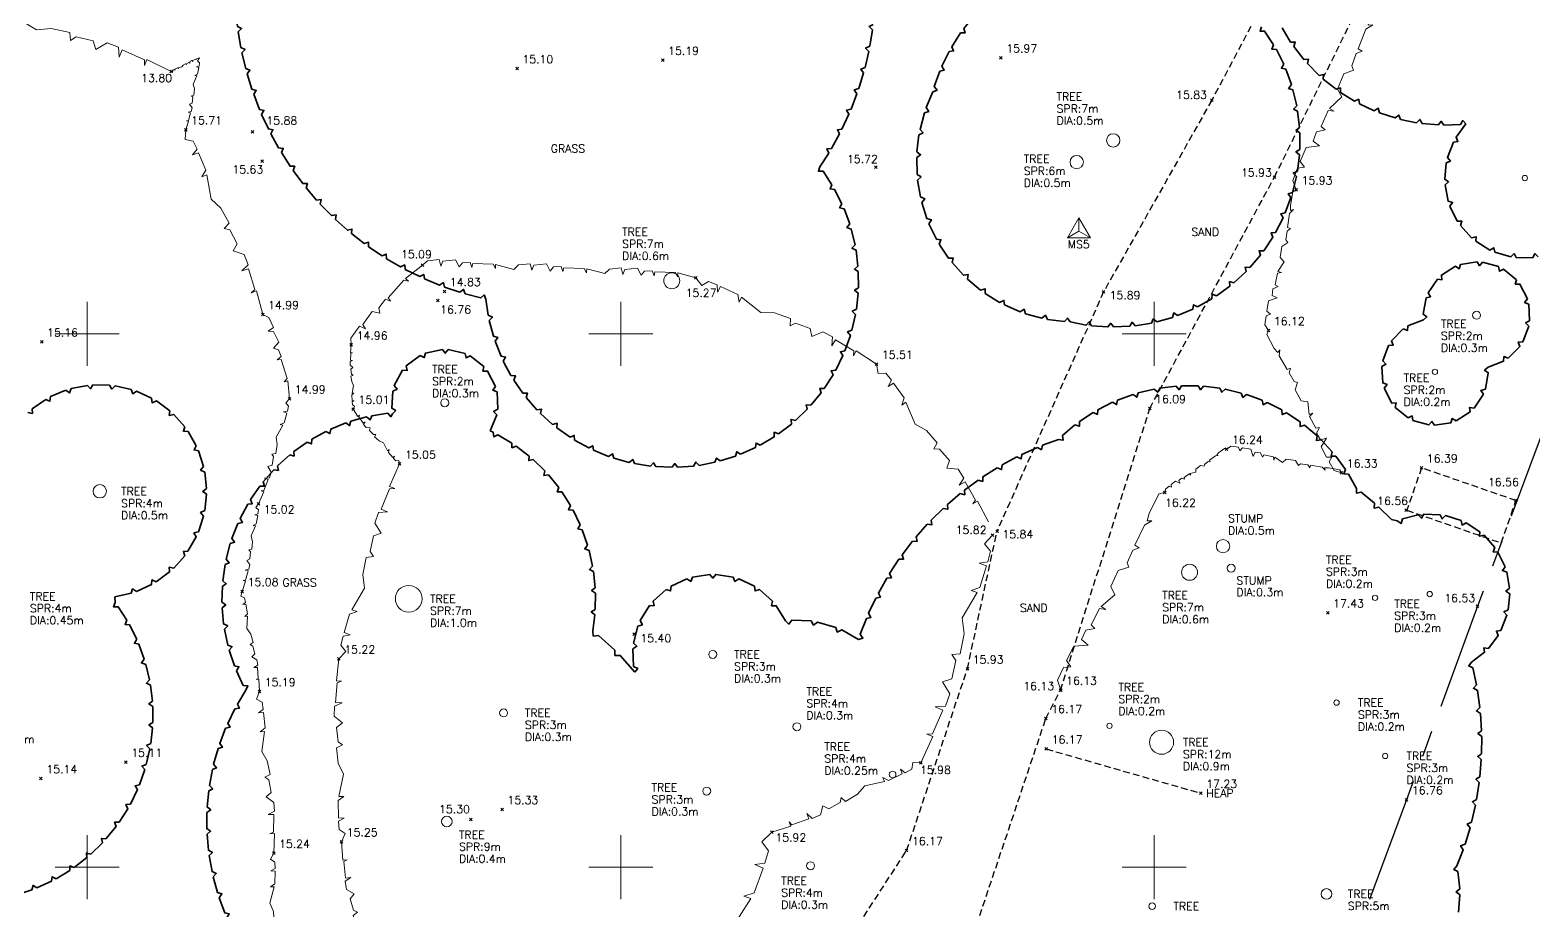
# Model space of a CAD drawing. Extents: x 521064 to 521635, y 174590 to 175241.
# Drawn here: x 521457.9 to 521514.2, y 174778.4 to 174811.4 of the extents above; entities that cross this region are included whole.
import ezdxf

# ---------------------------------------------------------------- set-up
doc = ezdxf.new("R2010")
doc.units = 0
doc.header["$PDMODE"] = 3
doc.header["$PDSIZE"] = 0.05
doc.linetypes.add('Centre', pattern=[7, 4, -1, 1, -1])
doc.linetypes.add('HIDDEN', pattern=[0.375, 0.25, -0.125])
doc.layers.get('0').update_dxf_attribs({"linetype": 'CONTINUOUS', "lineweight": 18})
for name, color, linetype, lineweight in [('I031G_SURVEY-GRID', 7, 'CONTINUOUS', 18), ('I042T_SURVEY-STA', 1, 'CONTINUOUS', 13), ('I910T_TXT-GEN-S', 7, 'CONTINUOUS', 13), ('I923G_SURVEY-POINT', 7, 'CONTINUOUS', 18), ('I923T_SURVEY-LEVEL', 7, 'CONTINUOUS', 13), ('I941G_TREE', 72, 'CONTINUOUS', 18), ('I941G_TREE-VEG', 6, 'CONTINUOUS', 35), ('I941T_TREE-TXT', 82, 'CONTINUOUS', 13), ('I995G_VEGETATION', 102, 'CONTINUOUS', 18)]:
    doc.layers.add(name, color=color, linetype=linetype, lineweight=lineweight)
for name, color, linetype in [('I280G_BLDG-FRAME', 7, 'HIDDEN'), ('I940G_SURFACE', 200, 'HIDDEN'), ('I971G_FENCE', 5, 'Centre')]:
    doc.layers.add(name, color=color, linetype=linetype)
doc.styles.add('MONOTXT', font='simplex.shx')

# ---------------------------------------------------------------- blocks, each defined once
blk = doc.blocks.new('PT_STATION')
at = {"color": 0, "linetype": 'Continuous', "flags": 128}
for points in [[(0, 0.5), (-0.433, -0.25)], [(-0.433, -0.25), (0, 0), (0, 0.5)], [(0.433, -0.25), (0, 0.5)], [(0, 0), (0.433, -0.25)], [(-0.433, -0.25), (0.433, -0.25)]]:
    blk.add_lwpolyline(points, dxfattribs=at)
blk = doc.blocks.new('HER Vegitation')
at = {"color": 0, "linetype": 'ByBlock'}
blk.add_polyline3d([(0, 0, 0), (0.005, 0.0072, 0), (0.0165, 0.0097, 0), (0.0206, 0.0053, 0), (0.0225, 0.0112, 0), (0.0359, 0.0137, 0), (0.0437, 0.0047, 0), (0.044, 0.0119, 0), (0.0525, 0.014, 0), (0.0581, 0.0087, 0), (0.0587, 0.0131, 0), (0.0737, 0.0159, 0), (0.0762, 0.0112, 0), (0.0759, 0.0159, 0), (0.0906, 0.0128, 0), (0.094, 0.0197, 0), (0.1084, 0.0228, 0), (0.1159, 0.0175, 0), (0.1181, 0.0209, 0), (0.1293, 0.0237, 0), (0.134, 0.0206, 0), (0.1337, 0.0247, 0), (0.1518, 0.0287, 0), (0.1584, 0.0259, 0), (0.1559, 0.029, 0), (0.1618, 0.0315, 0), (0.1797, 0.035, 0), (0.1837, 0.0319, 0)], dxfattribs=at)
blk = doc.blocks.new('HEL Vegitation')
at = {"color": 0, "linetype": 'ByBlock'}
blk.add_polyline3d([(0, 0, 0), (0.0922, -0.0113, 0), (0.0935, 0.0101, 0), (0.0995, -0.0077, 0), (0.1821, -0.0154, 0), (0.1845, 0.0113, 0), (0.197, -0.0202, 0), (0.2387, -0.0214, 0), (0.2678, 0.0125, 0), (0.2868, -0.0125, 0), (0.3463, -0.0065, 0), (0.3601, 0.0113, 0), (0.3714, -0.0138, 0), (0.4361, -0.0065, 0), (0.4826, 0.015, 0), (0.5749, -0.0053, 0), (0.5749, 0.015, 0), (0.5927, -0.0089, 0), (0.6647, -0.0077, 0), (0.6659, 0.0166, 0), (0.6788, -0.0077, 0), (0.714, -0.0053, 0), (0.7306, 0.0202, 0), (0.7646, 0.0036, 0)], dxfattribs=at)

msp = doc.modelspace()

# ---------------------------------------------------------------- linework, layer by layer
at = {"layer": 'I031G_SURVEY-GRID'}
for p, q in [((521460, 174801.2), (521460, 174798.8)), ((521480, 174801.2), (521480, 174798.8)), ((521500, 174801.2), (521500, 174798.8)), ((521458.8, 174800), (521461.2, 174800)), ((521478.8, 174800), (521481.2, 174800)), ((521498.8, 174800), (521501.2, 174800)), ((521460, 174781.2), (521460, 174778.8)), ((521480, 174781.2), (521480, 174778.8)), ((521500, 174781.2), (521500, 174778.8)), ((521458.8, 174780), (521461.2, 174780)), ((521478.8, 174780), (521481.2, 174780)), ((521498.8, 174780), (521501.2, 174780))]:
    msp.add_line(p, q, dxfattribs=at)
at = {"layer": 'I280G_BLDG-FRAME'}
msp.add_polyline3d([(521513.557, 174793.745, 16.556), (521510.017, 174794.973, 16.388), (521509.466, 174793.384, 16.561), (521513.006, 174792.156, 16.729)], close=True, dxfattribs=at)
at = {"layer": 'I923G_SURVEY-POINT'}
for p in [(521494.254, 174810.355, 15.974), (521463.152, 174809.841, 13.797), (521476.115, 174809.95, 15.095), (521481.579, 174810.265, 15.194), (521502.158, 174808.768, 15.83), (521463.7, 174807.657, 15.711), (521466.195, 174807.574, 15.879), (521466.562, 174806.476, 15.635), (521489.568, 174806.245, 15.724), (521504.5, 174805.871, 15.934), (521505.321, 174805.402, 15.933), (521472.577, 174802.573, 15.093), (521482.812, 174802.104, 15.273), (521473.397, 174801.593, 14.832), (521498.101, 174801.574, 15.891), (521473.152, 174801.244, 16.762), (521466.585, 174800.728, 14.989), (521458.302, 174799.699, 15.163), (521504.284, 174800.125, 16.115), (521469.904, 174799.584, 14.958), (521489.591, 174798.863, 15.515), (521467.583, 174797.562, 14.994), (521469.975, 174797.175, 15.008), (521499.831, 174797.201, 16.092), (521502.711, 174795.677, 16.243), (521471.715, 174795.117, 15.049), (521507.016, 174794.79, 16.33), (521510.017, 174794.973, 16.388), (521500.394, 174794.045, 16.217), (521466.427, 174793.619, 15.018), (521513.557, 174793.745, 16.556), (521509.447, 174793.391, 16.561), (521493.939, 174792.448, 15.816), (521494.106, 174792.599, 15.843), (521465.817, 174790.338, 15.079), (521506.504, 174789.536, 17.431), (521512.114, 174789.781, 16.531), (521480.502, 174788.733, 15.403), (521469.441, 174787.807, 15.225), (521492.994, 174787.431, 15.932), (521466.457, 174786.581, 15.186), (521496.481, 174786.631, 16.131), (521496.495, 174786.636, 16.13), (521495.939, 174785.576, 16.166), (521495.954, 174784.427, 16.174), (521461.457, 174783.935, 15.108), (521491.25, 174783.91, 15.983), (521458.272, 174783.316, 15.136), (521501.748, 174782.768, 17.229), (521475.557, 174782.159, 15.333), (521509.457, 174782.526, 16.763), (521474.379, 174781.785, 15.299), (521485.664, 174781.306, 15.916), (521466.994, 174780.515, 15.241), (521469.532, 174780.949, 15.253), (521490.719, 174780.621, 16.17)]:
    msp.add_point(p, dxfattribs=at)
at = {"layer": 'I940G_SURFACE'}
for points in [[(521496.481, 174786.631, 16.131), (521499.831, 174797.201, 16.092), (521504.5, 174805.871, 15.934), (521508.099, 174813.181, 15.853), (521511.794, 174821.963, 15.834), (521514.015, 174824.703, 15.897)], [(521509.884, 174824.328, 15.783), (521506.249, 174816.505, 15.79), (521502.158, 174808.768, 15.83), (521498.101, 174801.574, 15.891), (521494.106, 174792.599, 15.843)], [(521482.047, 174742.09, 16.992), (521486.438, 174747.702, 17.304), (521489.059, 174755.277, 17.696), (521490.191, 174762.978, 17.426), (521490.172, 174770.755, 16.475), (521488.412, 174772.85, 16.24), (521487.343, 174772.566, 16.23), (521487.074, 174775, 16.171), (521490.719, 174780.621, 16.17), (521492.994, 174787.431, 15.932), (521494.106, 174792.599, 15.843)], [(521495.939, 174785.576, 16.166), (521496.481, 174786.631, 16.131)], [(521477.763, 174723.352, 16.79), (521480.403, 174731.088, 16.895), (521483.219, 174739.59, 16.948), (521488.607, 174746.862, 17.363), (521491.488, 174754.635, 17.747), (521492.419, 174762.542, 17.454), (521492.917, 174770.752, 16.634), (521493.34, 174777.825, 16.265), (521495.939, 174785.576, 16.166)], [(521495.954, 174784.427, 16.174), (521501.748, 174782.768, 17.229)]]:
    msp.add_polyline3d(points, dxfattribs=at)
at = {"layer": 'I941G_TREE'}
for centre, radius in [((521498.46, 174807.256), 0.25), ((521497.092, 174806.44), 0.25), ((521513.888, 174805.841), 0.1), ((521481.916, 174801.992), 0.3), ((521512.08, 174800.697), 0.15), ((521510.52, 174798.573), 0.1), ((521473.407, 174797.413), 0.15), ((521460.475, 174794.093), 0.25), ((521502.577, 174792.034), 0.25), ((521501.324, 174791.054), 0.3), ((521502.882, 174791.208), 0.15), ((521472.055, 174790.063), 0.5), ((521508.275, 174790.098), 0.1), ((521510.325, 174790.237), 0.1), ((521483.452, 174787.975), 0.15), ((521506.832, 174786.166), 0.1), ((521475.61, 174785.78), 0.15), ((521486.606, 174785.263), 0.15), ((521498.323, 174785.296), 0.1), ((521500.274, 174784.679), 0.45), ((521508.654, 174784.166), 0.1), ((521490.194, 174783.47), 0.125), ((521483.225, 174782.848), 0.15), ((521473.484, 174781.707), 0.2), ((521487.119, 174780.049), 0.15), ((521506.454, 174778.988), 0.2), ((521499.918, 174778.529), 0.125)]:
    msp.add_circle(centre, radius, dxfattribs=at)
at = {"layer": 'I941G_TREE-VEG'}
msp.add_line((521509.109, 174792.98), (521508.887, 174793.035), dxfattribs=at)
for points in [[(521465.578, 174812.136), (521465.638, 174811.533), (521465.789, 174811.451), (521465.664, 174811.333)], [(521489.338, 174810.793), (521489.436, 174811.402), (521489.311, 174811.522), (521489.462, 174811.607)], [(521493.249, 174811.929), (521492.859, 174811.454), (521492.911, 174811.289), (521492.738, 174811.288)], [(521504.473, 174810.839), (521504.136, 174811.353), (521503.963, 174811.352), (521504.014, 174811.517)], [(521465.664, 174811.333), (521465.765, 174810.735), (521465.921, 174810.664), (521465.805, 174810.537)], [(521492.738, 174811.288), (521492.407, 174810.771), (521492.478, 174810.614), (521492.307, 174810.592)], [(521504.79, 174811.474), (521505.11, 174810.946), (521505.283, 174810.94), (521505.227, 174810.776)], [(521465.805, 174810.537), (521465.945, 174809.948), (521466.106, 174809.887), (521465.998, 174809.753)], [(521489.158, 174809.99), (521489.298, 174810.591), (521489.181, 174810.719), (521489.338, 174810.793)], [(521492.307, 174810.592), (521492.038, 174810.04), (521492.127, 174809.892), (521491.959, 174809.851)], [(521504.851, 174810.112), (521504.576, 174810.662), (521504.404, 174810.681), (521504.473, 174810.839)], [(521505.227, 174810.776), (521505.607, 174810.288), (521505.779, 174810.303), (521505.743, 174810.134)], [(521488.923, 174809.201), (521489.104, 174809.791), (521488.996, 174809.927), (521489.158, 174809.99)], [(521491.959, 174809.851), (521491.756, 174809.271), (521491.862, 174809.134), (521491.7, 174809.074)], [(521505.141, 174809.346), (521504.932, 174809.924), (521504.763, 174809.963), (521504.851, 174810.112)], [(521505.743, 174810.134), (521506.177, 174809.694), (521506.347, 174809.729), (521506.33, 174809.556)], [(521465.998, 174809.753), (521466.178, 174809.174), (521466.343, 174809.125), (521466.244, 174808.984)], [(521505.339, 174808.552), (521505.199, 174809.15), (521505.036, 174809.208), (521505.141, 174809.346)], [(521506.33, 174809.556), (521506.814, 174809.171), (521506.978, 174809.225), (521506.982, 174809.052)], [(521466.244, 174808.984), (521466.462, 174808.418), (521466.63, 174808.38), (521466.541, 174808.232)], [(521488.634, 174808.43), (521488.856, 174809.007), (521488.757, 174809.149), (521488.923, 174809.201)], [(521491.7, 174809.074), (521491.451, 174808.487), (521491.549, 174808.341), (521491.383, 174808.286)], [(521506.982, 174809.052), (521507.507, 174808.726), (521507.664, 174808.8), (521507.688, 174808.628)], [(521466.541, 174808.232), (521466.796, 174807.683), (521466.967, 174807.656), (521466.888, 174807.503)], [(521488.294, 174807.681), (521488.554, 174808.241), (521488.466, 174808.39), (521488.634, 174808.43)], [(521491.383, 174808.286), (521491.219, 174807.67), (521491.336, 174807.54), (521491.179, 174807.461)], [(521505.444, 174807.739), (521505.374, 174808.35), (521505.22, 174808.427), (521505.339, 174808.552)], [(521507.688, 174808.628), (521508.248, 174808.366), (521508.395, 174808.458), (521508.44, 174808.29)], [(521508.44, 174808.29), (521509.026, 174808.096), (521509.162, 174808.204), (521509.225, 174808.042)], [(521487.903, 174806.957), (521488.201, 174807.498), (521488.123, 174807.652), (521488.294, 174807.681)], [(521505.452, 174806.92), (521505.455, 174807.535), (521505.31, 174807.629), (521505.444, 174807.739)], [(521509.225, 174808.042), (521509.831, 174807.918), (521509.953, 174808.041), (521510.035, 174807.889)], [(521510.035, 174807.889), (521510.65, 174807.837), (521510.757, 174807.973), (521510.856, 174807.832)], [(521510.856, 174807.832), (521511.474, 174807.852), (521511.564, 174808), (521511.679, 174807.871)], [(521511.679, 174807.871), (521511.31, 174807.374), (521511.381, 174807.217), (521511.21, 174807.193)], [(521466.888, 174807.503), (521467.18, 174806.972), (521467.351, 174806.956), (521467.283, 174806.798)], [(521491.179, 174807.461), (521491.104, 174806.828), (521491.238, 174806.716), (521491.094, 174806.616)], [(521511.21, 174807.193), (521510.989, 174806.614), (521511.101, 174806.482), (521510.943, 174806.413)], [(521467.283, 174806.798), (521467.61, 174806.288), (521467.782, 174806.284), (521467.725, 174806.122)], [(521487.463, 174806.261), (521487.797, 174806.78), (521487.73, 174806.94), (521487.903, 174806.957)], [(521491.094, 174806.616), (521491.109, 174805.979), (521491.258, 174805.886), (521491.129, 174805.768)], [(521505.365, 174806.106), (521505.439, 174806.716), (521505.307, 174806.827), (521505.452, 174806.92)], [(521467.725, 174806.122), (521468.085, 174805.635), (521468.257, 174805.643), (521468.211, 174805.477)], [(521487.918, 174805.593), (521487.584, 174806.099), (521487.412, 174806.097), (521487.463, 174806.261)], [(521505.183, 174805.307), (521505.328, 174805.904), (521505.21, 174806.03), (521505.365, 174806.106)], [(521510.943, 174806.413), (521510.889, 174805.796), (521511.032, 174805.699), (521510.899, 174805.589)], [(521468.211, 174805.477), (521468.603, 174805.015), (521468.775, 174805.034), (521468.739, 174804.866)], [(521488.294, 174804.877), (521488.02, 174805.418), (521487.849, 174805.436), (521487.918, 174805.593)], [(521491.129, 174805.768), (521491.234, 174805.139), (521491.395, 174805.068), (521491.284, 174804.932)], [(521504.91, 174804.535), (521505.124, 174805.111), (521505.02, 174805.25), (521505.183, 174805.307)], [(521510.899, 174805.589), (521511.014, 174804.98), (521511.178, 174804.927), (521511.08, 174804.784)], [(521468.739, 174804.866), (521469.162, 174804.432), (521469.331, 174804.462), (521469.308, 174804.292)], [(521488.584, 174804.122), (521488.374, 174804.691), (521488.206, 174804.728), (521488.294, 174804.877)], [(521491.284, 174804.932), (521491.477, 174804.325), (521491.645, 174804.278), (521491.555, 174804.128)], [(521511.08, 174804.784), (521511.357, 174804.23), (521511.53, 174804.223), (521511.474, 174804.06)], [(521469.308, 174804.292), (521469.759, 174803.887), (521469.926, 174803.929), (521469.913, 174803.757)], [(521504.548, 174803.8), (521504.827, 174804.348), (521504.741, 174804.497), (521504.91, 174804.535)], [(521469.913, 174803.757), (521470.39, 174803.384), (521470.554, 174803.437), (521470.554, 174803.265)], [(521488.785, 174803.339), (521488.643, 174803.928), (521488.48, 174803.985), (521488.584, 174804.122)], [(521491.555, 174804.128), (521491.832, 174803.553), (521492.005, 174803.53), (521491.937, 174803.369)], [(521504.103, 174803.113), (521504.444, 174803.624), (521504.376, 174803.783), (521504.548, 174803.8)], [(521511.474, 174804.06), (521511.892, 174803.602), (521512.059, 174803.642), (521512.051, 174803.47)], [(521470.554, 174803.265), (521471.055, 174802.924), (521471.215, 174802.988), (521471.226, 174802.817)], [(521488.895, 174802.537), (521488.821, 174803.14), (521488.666, 174803.214), (521488.785, 174803.339)], [(521491.937, 174803.369), (521492.292, 174802.84), (521492.467, 174802.841), (521492.423, 174802.672)], [(521503.58, 174802.482), (521503.979, 174802.95), (521503.93, 174803.115), (521504.103, 174803.113)], [(521512.051, 174803.47), (521512.577, 174803.143), (521512.727, 174803.227), (521512.766, 174803.059)], [(521512.766, 174803.059), (521513.361, 174802.888), (521513.483, 174803.01), (521513.566, 174802.858)], [(521471.226, 174802.817), (521471.749, 174802.511), (521471.904, 174802.585), (521471.926, 174802.414)], [(521488.911, 174801.729), (521488.907, 174802.336), (521488.762, 174802.428), (521488.895, 174802.537)], [(521492.423, 174802.672), (521492.849, 174802.198), (521493.022, 174802.224), (521493.002, 174802.05)], [(521502.987, 174801.917), (521503.438, 174802.334), (521503.409, 174802.505), (521503.58, 174802.482)], [(521511.287, 174802.533), (521510.762, 174802.201), (521510.783, 174802.03), (521510.613, 174802.056)], [(521512.098, 174802.697), (521511.483, 174802.606), (521511.433, 174802.441), (521511.287, 174802.533)], [(521512.905, 174802.519), (521512.306, 174802.684), (521512.193, 174802.554), (521512.098, 174802.697)], [(521513.572, 174802.03), (521513.09, 174802.423), (521512.935, 174802.349), (521512.905, 174802.519)], [(521513.566, 174802.858), (521514.185, 174802.856), (521514.269, 174803.007), (521514.39, 174802.883)], [(521471.926, 174802.414), (521472.469, 174802.144), (521472.618, 174802.229), (521472.652, 174802.06)], [(521472.652, 174802.06), (521473.212, 174801.827), (521473.355, 174801.922), (521473.401, 174801.756)], [(521493.002, 174802.05), (521493.49, 174801.641), (521493.658, 174801.692), (521493.662, 174801.517)], [(521502.333, 174801.425), (521502.829, 174801.787), (521502.82, 174801.959), (521502.987, 174801.917)], [(521510.613, 174802.056), (521510.266, 174801.539), (521510.355, 174801.392), (521510.188, 174801.346)], [(521513.983, 174801.313), (521513.702, 174801.867), (521513.53, 174801.862), (521513.572, 174802.03)], [(521473.401, 174801.756), (521473.974, 174801.561), (521474.111, 174801.665), (521474.168, 174801.503)], [(521474.168, 174801.503), (521474.753, 174801.347), (521474.883, 174801.46), (521474.95, 174801.301)], [(521488.834, 174800.924), (521488.9, 174801.527), (521488.767, 174801.635), (521488.911, 174801.729)], [(521493.662, 174801.517), (521494.204, 174801.181), (521494.363, 174801.255), (521494.392, 174801.082)], [(521501.625, 174801.012), (521502.16, 174801.314), (521502.171, 174801.486), (521502.333, 174801.425)], [(521510.188, 174801.346), (521510.08, 174800.734), (521510.221, 174800.634), (521510.087, 174800.526)], [(521474.95, 174801.301), (521475.036, 174800.701), (521475.193, 174800.629), (521475.076, 174800.503)], [(521488.665, 174800.133), (521488.8, 174800.725), (521488.68, 174800.848), (521488.834, 174800.924)], [(521494.392, 174801.082), (521494.976, 174800.826), (521495.122, 174800.921), (521495.176, 174800.755)], [(521500.09, 174800.448), (521500.681, 174800.617), (521500.731, 174800.783), (521500.874, 174800.685)], [(521500.874, 174800.685), (521501.441, 174800.922), (521501.472, 174801.092), (521501.625, 174801.012)], [(521514.069, 174800.49), (521514.037, 174801.112), (521513.877, 174801.177), (521513.983, 174801.313)], [(521475.076, 174800.503), (521475.231, 174799.916), (521475.394, 174799.863), (521475.293, 174799.724)], [(521495.176, 174800.755), (521495.79, 174800.583), (521495.921, 174800.698), (521495.998, 174800.541)], [(521495.998, 174800.541), (521496.63, 174800.458), (521496.744, 174800.591), (521496.842, 174800.446)], [(521496.842, 174800.446), (521497.445, 174800.33), (521497.565, 174800.455), (521497.648, 174800.303)], [(521497.648, 174800.303), (521498.261, 174800.259), (521498.366, 174800.397), (521498.466, 174800.256)], [(521498.466, 174800.256), (521499.08, 174800.283), (521499.167, 174800.432), (521499.284, 174800.305)], [(521499.284, 174800.305), (521499.89, 174800.404), (521499.96, 174800.562), (521500.09, 174800.448)], [(521510.087, 174800.526), (521509.508, 174800.298), (521509.497, 174800.126), (521509.335, 174800.184)], [(521513.816, 174799.703), (521514.037, 174800.285), (521513.918, 174800.409), (521514.069, 174800.49)], [(521475.293, 174799.724), (521475.515, 174799.159), (521475.683, 174799.125), (521475.599, 174798.975)], [(521488.405, 174799.367), (521488.608, 174799.939), (521488.503, 174800.075), (521488.665, 174800.133)], [(521509.335, 174800.184), (521508.897, 174799.742), (521508.956, 174799.58), (521508.785, 174799.567)], [(521513.266, 174799.086), (521513.703, 174799.529), (521513.644, 174799.69), (521513.816, 174799.703)], [(521472.485, 174799.187), (521471.965, 174798.799), (521471.998, 174798.627), (521471.824, 174798.634)], [(521473.317, 174799.411), (521472.682, 174799.277), (521472.64, 174799.107), (521472.485, 174799.187)], [(521474.166, 174799.263), (521473.534, 174799.409), (521473.424, 174799.273), (521473.317, 174799.411)], [(521474.874, 174798.772), (521474.362, 174799.17), (521474.205, 174799.093), (521474.166, 174799.263)], [(521488.059, 174798.636), (521488.327, 174799.181), (521488.238, 174799.328), (521488.405, 174799.367)], [(521508.785, 174799.567), (521508.563, 174798.985), (521508.683, 174798.861), (521508.531, 174798.78)], [(521512.513, 174798.744), (521513.092, 174798.972), (521513.103, 174799.144), (521513.266, 174799.086)], [(521471.824, 174798.634), (521471.516, 174798.063), (521471.618, 174797.922), (521471.457, 174797.855)], [(521475.31, 174798.029), (521475.013, 174798.605), (521474.838, 174798.601), (521474.874, 174798.772)], [(521475.599, 174798.975), (521475.884, 174798.44), (521476.056, 174798.426), (521475.989, 174798.267)], [(521487.631, 174797.95), (521487.96, 174798.46), (521487.888, 174798.617), (521488.059, 174798.636)], [(521508.531, 174798.78), (521508.564, 174798.159), (521508.723, 174798.094), (521508.617, 174797.958)], [(521512.412, 174797.924), (521512.52, 174798.537), (521512.379, 174798.636), (521512.513, 174798.744)], [(521460.013, 174798.066), (521459.402, 174797.947), (521459.343, 174797.784), (521459.204, 174797.886)], [(521460.842, 174798.076), (521460.219, 174798.085), (521460.129, 174797.938), (521460.013, 174798.066)], [(521461.655, 174797.915), (521461.048, 174798.052), (521460.929, 174797.926), (521460.842, 174798.076)], [(521475.393, 174797.171), (521475.365, 174797.819), (521475.205, 174797.889), (521475.31, 174798.029)], [(521475.989, 174798.267), (521476.334, 174797.768), (521476.506, 174797.774), (521476.458, 174797.608)], [(521500.818, 174798.036), (521500.205, 174797.964), (521500.128, 174797.809), (521500.002, 174797.929)], [(521501.642, 174798.047), (521501.024, 174798.048), (521500.929, 174797.903), (521500.818, 174798.036)], [(521502.46, 174797.961), (521501.847, 174798.035), (521501.736, 174797.902), (521501.642, 174798.047)], [(521458.449, 174797.542), (521457.938, 174797.186), (521457.951, 174797.013), (521457.781, 174797.05)], [(521459.204, 174797.886), (521458.631, 174797.643), (521458.607, 174797.471), (521458.449, 174797.542)], [(521462.418, 174797.59), (521461.852, 174797.849), (521461.709, 174797.75), (521461.655, 174797.915)], [(521463.097, 174797.114), (521462.596, 174797.484), (521462.437, 174797.417), (521462.418, 174797.59)], [(521471.457, 174797.855), (521471.418, 174797.207), (521471.57, 174797.122), (521471.452, 174796.993)], [(521476.458, 174797.608), (521476.858, 174797.152), (521477.029, 174797.178), (521477, 174797.008)], [(521487.127, 174797.318), (521487.512, 174797.787), (521487.459, 174797.951), (521487.631, 174797.95)], [(521498.436, 174797.431), (521497.885, 174797.152), (521497.866, 174796.979), (521497.707, 174797.048)], [(521499.204, 174797.726), (521498.624, 174797.513), (521498.586, 174797.344), (521498.436, 174797.431)], [(521500.002, 174797.929), (521499.401, 174797.785), (521499.343, 174797.622), (521499.204, 174797.726)], [(521503.263, 174797.78), (521502.663, 174797.925), (521502.537, 174797.806), (521502.46, 174797.961)], [(521504.04, 174797.506), (521503.46, 174797.72), (521503.321, 174797.617), (521503.263, 174797.78)], [(521504.778, 174797.143), (521504.228, 174797.423), (521504.078, 174797.337), (521504.04, 174797.506)], [(521508.617, 174797.958), (521508.898, 174797.403), (521509.071, 174797.408), (521509.029, 174797.241)], [(521511.988, 174797.214), (521512.334, 174797.731), (521512.246, 174797.879), (521512.412, 174797.924)], [(521463.663, 174796.509), (521463.25, 174796.974), (521463.08, 174796.942), (521463.097, 174797.114)], [(521470.477, 174796.883), (521469.891, 174796.72), (521469.84, 174796.555), (521469.699, 174796.655)], [(521471.277, 174797.02), (521470.676, 174796.926), (521470.606, 174796.768), (521470.477, 174796.883)], [(521471.452, 174796.993), (521471.391, 174796.891), (521471.277, 174797.02)], [(521475.107, 174796.358), (521475.355, 174796.957), (521475.239, 174797.088), (521475.393, 174797.171)], [(521477, 174797.008), (521477.45, 174796.601), (521477.616, 174796.646), (521477.608, 174796.474)], [(521486.553, 174796.748), (521486.99, 174797.17), (521486.956, 174797.338), (521487.127, 174797.318)], [(521497.707, 174797.048), (521497.193, 174796.706), (521497.194, 174796.532), (521497.028, 174796.582)], [(521505.469, 174796.695), (521504.956, 174797.038), (521504.797, 174796.97), (521504.778, 174797.143)], [(521509.029, 174797.241), (521509.51, 174796.847), (521509.666, 174796.921), (521509.695, 174796.751)], [(521511.313, 174796.737), (521511.839, 174797.069), (521511.817, 174797.24), (521511.988, 174797.214)], [(521464.093, 174795.799), (521463.784, 174796.34), (521463.611, 174796.343), (521463.663, 174796.509)], [(521468.952, 174796.338), (521468.419, 174796.044), (521468.407, 174795.873), (521468.247, 174795.937)], [(521469.699, 174796.655), (521469.135, 174796.425), (521469.104, 174796.256), (521468.952, 174796.338)], [(521475.215, 174796.309), (521475.107, 174796.358)], [(521475.917, 174795.901), (521475.395, 174796.215), (521475.241, 174796.139), (521475.215, 174796.309)], [(521477.608, 174796.474), (521478.102, 174796.122), (521478.262, 174796.186), (521478.273, 174796.014)], [(521485.229, 174795.825), (521485.75, 174796.135), (521485.756, 174796.307), (521485.918, 174796.248)], [(521485.918, 174796.248), (521486.4, 174796.617), (521486.386, 174796.788), (521486.553, 174796.748)], [(521497.028, 174796.582), (521496.558, 174796.182), (521496.58, 174796.01), (521496.409, 174796.039)], [(521506.103, 174796.169), (521505.633, 174796.57), (521505.467, 174796.522), (521505.469, 174796.695)], [(521509.695, 174796.751), (521510.295, 174796.586), (521510.407, 174796.717), (521510.503, 174796.573)], [(521510.503, 174796.573), (521511.118, 174796.664), (521511.168, 174796.829), (521511.313, 174796.737)], [(521464.367, 174795.017), (521464.176, 174795.609), (521464.008, 174795.648), (521464.093, 174795.799)], [(521468.247, 174795.937), (521467.751, 174795.584), (521467.759, 174795.411), (521467.593, 174795.456)], [(521476.566, 174795.415), (521476.084, 174795.787), (521475.922, 174795.729), (521475.917, 174795.901)], [(521478.273, 174796.014), (521478.804, 174795.721), (521478.956, 174795.803), (521478.987, 174795.634)], [(521484.495, 174795.484), (521485.049, 174795.732), (521485.075, 174795.902), (521485.229, 174795.825)], [(521495.619, 174795.739), (521495.041, 174795.478), (521495.009, 174795.306), (521494.852, 174795.384)], [(521496.409, 174796.039), (521495.815, 174795.819), (521495.77, 174795.65), (521495.619, 174795.739)], [(521506.67, 174795.573), (521506.251, 174796.026), (521506.08, 174795.997), (521506.103, 174796.169)], [(521467.593, 174795.456), (521467.141, 174795.049), (521467.169, 174794.879), (521466.999, 174794.904)], [(521477.155, 174794.857), (521476.72, 174795.282), (521476.552, 174795.244), (521476.566, 174795.415)], [(521478.987, 174795.634), (521479.548, 174795.404), (521479.689, 174795.503), (521479.74, 174795.339)], [(521479.74, 174795.339), (521480.324, 174795.175), (521480.452, 174795.29), (521480.521, 174795.132)], [(521480.521, 174795.132), (521481.121, 174795.037), (521481.235, 174795.166), (521481.322, 174795.017)], [(521482.13, 174794.995), (521482.735, 174795.04), (521482.817, 174795.191), (521482.936, 174795.066)], [(521482.936, 174795.066), (521483.531, 174795.181), (521483.595, 174795.341), (521483.728, 174795.23)], [(521483.728, 174795.23), (521484.306, 174795.413), (521484.351, 174795.579), (521484.495, 174795.484)], [(521494.852, 174795.384), (521494.294, 174795.082), (521494.274, 174794.909), (521494.112, 174794.975)], [(521507.164, 174794.914), (521506.801, 174795.413), (521506.628, 174795.405), (521506.67, 174795.573)], [(521464.474, 174794.195), (521464.409, 174794.814), (521464.252, 174794.887), (521464.367, 174795.017)], [(521466.999, 174794.904), (521466.598, 174794.447), (521466.645, 174794.281), (521466.473, 174794.287)], [(521477.676, 174794.235), (521477.292, 174794.708), (521477.121, 174794.689), (521477.155, 174794.857)], [(521481.322, 174795.017), (521481.928, 174794.992), (521482.027, 174795.133), (521482.13, 174794.995)], [(521494.112, 174794.975), (521493.577, 174794.636), (521493.568, 174794.461), (521493.402, 174794.516)], [(521507.576, 174794.201), (521507.275, 174794.74), (521507.102, 174794.752), (521507.164, 174794.914)], [(521464.409, 174793.368), (521464.473, 174793.987), (521464.335, 174794.091), (521464.474, 174794.195)], [(521466.473, 174794.287), (521466.127, 174793.786), (521466.193, 174793.627), (521466.022, 174793.612)], [(521478.121, 174793.557), (521477.794, 174794.071), (521477.622, 174794.071), (521477.676, 174794.235)], [(521493.402, 174794.516), (521492.892, 174794.139), (521492.896, 174793.964), (521492.727, 174794.008)], [(521508.253, 174793.642), (521507.749, 174794.066), (521507.577, 174794.024), (521507.576, 174794.201)], [(521466.022, 174793.612), (521465.736, 174793.075), (521465.82, 174792.925), (521465.651, 174792.89)], [(521478.484, 174792.832), (521478.219, 174793.38), (521478.048, 174793.4), (521478.121, 174793.557)], [(521492.727, 174794.008), (521492.245, 174793.596), (521492.261, 174793.422), (521492.089, 174793.453)], [(521508.887, 174793.035), (521508.415, 174793.495), (521508.24, 174793.465), (521508.253, 174793.642)], [(521464.175, 174792.573), (521464.366, 174793.165), (521464.251, 174793.295), (521464.409, 174793.368)], [(521492.089, 174793.453), (521491.637, 174793.009), (521491.665, 174792.836), (521491.491, 174792.855)], [(521509.895, 174793.207), (521509.299, 174793.057), (521509.256, 174792.89), (521509.109, 174792.98)], [(521510.713, 174793.212), (521510.099, 174793.229), (521510.012, 174793.08), (521509.895, 174793.207)], [(521511.502, 174792.997), (521510.915, 174793.179), (521510.791, 174793.059), (521510.713, 174793.212)], [(521512.204, 174792.576), (521511.688, 174792.91), (521511.536, 174792.828), (521511.502, 174792.997)], [(521463.782, 174791.843), (521464.091, 174792.383), (521464.006, 174792.534), (521464.175, 174792.573)], [(521465.651, 174792.89), (521465.43, 174792.324), (521465.531, 174792.184), (521465.367, 174792.131)], [(521478.761, 174792.069), (521478.562, 174792.644), (521478.394, 174792.685), (521478.484, 174792.832)], [(521491.491, 174792.855), (521491.072, 174792.38), (521491.112, 174792.21), (521490.938, 174792.217)], [(521512.765, 174791.982), (521512.359, 174792.442), (521512.191, 174792.405), (521512.204, 174792.576)], [(521463.247, 174791.209), (521463.66, 174791.674), (521463.608, 174791.839), (521463.782, 174791.843)], [(521465.367, 174792.131), (521465.213, 174791.542), (521465.33, 174791.415), (521465.173, 174791.343)], [(521478.948, 174791.28), (521478.817, 174791.874), (521478.655, 174791.934), (521478.761, 174792.069)], [(521490.938, 174792.217), (521490.552, 174791.713), (521490.605, 174791.546), (521490.43, 174791.541)], [(521513.146, 174791.258), (521512.879, 174791.811), (521512.707, 174791.82), (521512.765, 174791.982)], [(521462.593, 174790.7), (521463.093, 174791.069), (521463.077, 174791.242), (521463.247, 174791.209)], [(521465.173, 174791.343), (521465.088, 174790.74), (521465.218, 174790.628), (521465.071, 174790.538)], [(521479.043, 174790.474), (521478.981, 174791.079), (521478.827, 174791.157), (521478.948, 174791.28)], [(521490.43, 174791.541), (521490.081, 174791.011), (521490.146, 174790.848), (521489.971, 174790.831)], [(521513.317, 174790.458), (521513.209, 174791.062), (521513.046, 174791.117), (521513.146, 174791.258)], [(521461.848, 174790.336), (521462.414, 174790.594), (521462.433, 174790.767), (521462.593, 174790.7)], [(521482.483, 174790.814), (521481.887, 174790.534), (521481.872, 174790.358), (521481.704, 174790.413)], [(521483.344, 174790.973), (521482.693, 174790.877), (521482.628, 174790.713), (521482.483, 174790.814)], [(521484.214, 174790.876), (521483.564, 174790.973), (521483.454, 174790.835), (521483.344, 174790.973)], [(521485.02, 174790.533), (521484.425, 174790.813), (521484.28, 174790.712), (521484.214, 174790.876)], [(521489.971, 174790.831), (521489.661, 174790.278), (521489.736, 174790.12), (521489.564, 174790.09)], [(521461.043, 174790.134), (521461.651, 174790.27), (521461.705, 174790.434), (521461.848, 174790.336)], [(521461.048, 174789.918), (521461.043, 174790.134)], [(521465.071, 174790.538), (521465.056, 174789.93), (521465.199, 174789.833), (521465.063, 174789.727)], [(521479.044, 174789.663), (521479.052, 174790.271), (521478.908, 174790.367), (521479.043, 174790.474)], [(521481.704, 174790.413), (521481.215, 174789.973), (521481.251, 174789.8), (521481.075, 174789.804)], [(521485.692, 174789.971), (521485.203, 174790.411), (521485.035, 174790.357), (521485.02, 174790.533)], [(521489.564, 174790.09), (521489.293, 174789.517), (521489.379, 174789.365), (521489.209, 174789.323)], [(521513.265, 174789.641), (521513.325, 174790.253), (521513.182, 174790.35), (521513.317, 174790.458)], [(521461.494, 174789.253), (521461.167, 174789.756), (521460.995, 174789.755), (521461.048, 174789.918)], [(521465.063, 174789.727), (521465.119, 174789.121), (521465.272, 174789.041), (521465.149, 174788.92)], [(521478.95, 174788.857), (521479.029, 174789.46), (521478.897, 174789.572), (521479.044, 174789.663)], [(521481.075, 174789.804), (521480.733, 174789.241), (521480.817, 174789.087), (521480.648, 174789.039)], [(521486.173, 174789.239), (521485.832, 174789.802), (521485.656, 174789.798), (521485.692, 174789.971)], [(521512.994, 174788.869), (521513.217, 174789.442), (521513.106, 174789.574), (521513.265, 174789.641)], [(521461.861, 174788.542), (521461.593, 174789.079), (521461.423, 174789.097), (521461.494, 174789.253)], [(521480.648, 174789.039), (521480.483, 174788.402), (521480.609, 174788.278), (521480.46, 174788.184)], [(521487.134, 174789.228), (521486.413, 174789.258), (521486.304, 174789.111), (521486.173, 174789.239)], [(521488.064, 174788.987), (521487.371, 174789.189), (521487.23, 174789.072), (521487.134, 174789.228)], [(521488.91, 174788.532), (521488.285, 174788.893), (521488.12, 174788.813), (521488.064, 174788.987)], [(521489.209, 174789.323), (521488.98, 174788.732), (521489.077, 174788.586), (521488.91, 174788.532)], [(521462.144, 174787.794), (521461.94, 174788.358), (521461.772, 174788.395), (521461.861, 174788.542)], [(521465.149, 174788.92), (521465.274, 174788.325), (521465.435, 174788.263), (521465.328, 174788.129)], [(521479.786, 174788.132), (521479.168, 174788.685), (521478.973, 174788.662), (521478.95, 174788.857)], [(521512.526, 174788.199), (521512.895, 174788.69), (521512.824, 174788.847), (521512.994, 174788.869)], [(521465.328, 174788.129), (521465.521, 174787.552), (521465.688, 174787.509), (521465.597, 174787.363)], [(521480.527, 174787.31), (521479.981, 174787.935), (521479.785, 174787.936), (521479.786, 174788.132)], [(521480.46, 174788.184), (521480.486, 174787.526), (521480.642, 174787.444), (521480.527, 174787.31)], [(521511.893, 174787.68), (521512.381, 174788.053), (521512.355, 174788.223), (521512.526, 174788.199)], [(521462.34, 174787.018), (521462.201, 174787.602), (521462.039, 174787.658), (521462.144, 174787.794)], [(521465.597, 174787.363), (521465.855, 174786.813), (521466.026, 174786.79), (521465.952, 174786.634)], [(521512.079, 174786.834), (521511.945, 174787.47), (521511.784, 174787.541), (521511.893, 174787.68)], [(521462.446, 174786.225), (521462.375, 174786.821), (521462.221, 174786.895), (521462.34, 174787.018)], [(521512.204, 174785.977), (521512.116, 174786.621), (521511.96, 174786.704), (521512.079, 174786.834)], [(521462.462, 174785.425), (521462.459, 174786.025), (521462.314, 174786.116), (521462.446, 174786.225)], [(521465.952, 174786.634), (521465.636, 174786.114), (521465.71, 174785.958), (521465.539, 174785.936)], [(521465.539, 174785.936), (521465.271, 174785.389), (521465.359, 174785.24), (521465.19, 174785.202)], [(521512.267, 174785.114), (521512.225, 174785.762), (521512.076, 174785.856), (521512.204, 174785.977)], [(521462.385, 174784.628), (521462.451, 174785.225), (521462.317, 174785.332), (521462.462, 174785.425)], [(521465.19, 174785.202), (521464.973, 174784.634), (521465.073, 174784.493), (521464.909, 174784.441)], [(521512.267, 174784.248), (521512.272, 174784.897), (521512.13, 174785.002), (521512.267, 174785.114)], [(521462.218, 174783.845), (521462.352, 174784.431), (521462.231, 174784.553), (521462.385, 174784.628)], [(521464.909, 174784.441), (521464.744, 174783.855), (521464.856, 174783.724), (521464.698, 174783.657)], [(521512.204, 174783.384), (521512.257, 174784.031), (521512.122, 174784.146), (521512.267, 174784.248)], [(521461.963, 174783.087), (521462.163, 174783.653), (521462.057, 174783.788), (521462.218, 174783.845)], [(521464.698, 174783.657), (521464.586, 174783.058), (521464.71, 174782.938), (521464.558, 174782.857)], [(521512.08, 174782.527), (521512.179, 174783.169), (521512.053, 174783.293), (521512.204, 174783.384)], [(521461.623, 174782.363), (521461.886, 174782.902), (521461.796, 174783.048), (521461.963, 174783.087)], [(521464.558, 174782.857), (521464.5, 174782.251), (521464.635, 174782.143), (521464.49, 174782.048)], [(521461.203, 174781.682), (521461.526, 174782.188), (521461.453, 174782.343), (521461.623, 174782.363)], [(521511.894, 174781.681), (521512.039, 174782.314), (521511.923, 174782.447), (521512.08, 174782.527)], [(521460.708, 174781.053), (521461.086, 174781.519), (521461.032, 174781.682), (521461.203, 174781.682)], [(521464.49, 174782.048), (521464.488, 174781.439), (521464.631, 174781.344), (521464.496, 174781.236)], [(521511.648, 174780.851), (521511.838, 174781.472), (521511.731, 174781.613), (521511.894, 174781.681)], [(521460.144, 174780.485), (521460.573, 174780.905), (521460.537, 174781.073), (521460.708, 174781.053)], [(521464.496, 174781.236), (521464.549, 174780.63), (521464.7, 174780.547), (521464.575, 174780.428)], [(521459.519, 174779.986), (521459.993, 174780.354), (521459.977, 174780.524), (521460.144, 174780.485)], [(521511.342, 174780.041), (521511.577, 174780.647), (521511.48, 174780.795), (521511.648, 174780.851)], [(521458.841, 174779.56), (521459.354, 174779.872), (521459.358, 174780.044), (521459.519, 174779.986)], [(521464.575, 174780.428), (521464.682, 174779.829), (521464.84, 174779.761), (521464.727, 174779.631)], [(521511.45, 174779.179), (521511.383, 174779.828), (521511.226, 174779.908), (521511.342, 174780.041)], [(521458.119, 174779.215), (521458.664, 174779.466), (521458.687, 174779.636), (521458.841, 174779.56)], [(521464.727, 174779.631), (521464.887, 174779.043), (521465.051, 174778.99), (521464.949, 174778.85)], [(521457.362, 174778.955), (521457.933, 174779.142), (521457.975, 174779.308), (521458.119, 174779.215)], [(521464.949, 174778.85), (521465.162, 174778.28), (521465.33, 174778.241), (521465.242, 174778.093)], [(521511.408, 174778.312), (521511.454, 174778.962), (521511.313, 174779.068), (521511.45, 174779.179)]]:
    msp.add_lwpolyline(points, dxfattribs=at)
at = {"layer": 'I971G_FENCE'}
for points in [[(521527.005, 174829.698, 16.639), (521512.114, 174789.781, 16.531)], [(521512.114, 174789.781, 16.531), (521509.457, 174782.526, 16.763)], [(521509.457, 174782.526, 16.763), (521493.12, 174738.51, 17.092), (521500.111, 174757.284, 16.893), (521501.742, 174761.823, 16.826)]]:
    msp.add_polyline3d(points, dxfattribs=at)
at = {"layer": 'I995G_VEGETATION'}
for points, elevation in [([(521469.904, 174799.584), (521469.89, 174799.834), (521470.21, 174800.283), (521470.439, 174800.182), (521470.339, 174800.355), (521470.68, 174800.842), (521470.974, 174800.78), (521470.932, 174800.976), (521471.187, 174801.295), (521471.376, 174801.229), (521471.281, 174801.345), (521471.868, 174802.013), (521472.044, 174801.976), (521471.932, 174802.076), (521472.577, 174802.573)], 14.958), ([(521472.577, 174802.573), (521472.762, 174802.741), (521473.193, 174802.782), (521473.26, 174802.541), (521473.33, 174802.729), (521473.804, 174802.777), (521473.942, 174802.51), (521474.067, 174802.666), (521474.357, 174802.676), (521474.425, 174802.488), (521474.455, 174802.635), (521475.224, 174802.608), (521475.307, 174802.448), (521475.314, 174802.598), (521475.989, 174802.417)], 15.093), ([(521475.989, 174802.417), (521476.174, 174802.585), (521476.605, 174802.626), (521476.672, 174802.385), (521476.742, 174802.573), (521477.216, 174802.621), (521477.354, 174802.354), (521477.479, 174802.51), (521477.769, 174802.52), (521477.837, 174802.332), (521477.867, 174802.479), (521478.636, 174802.452), (521478.719, 174802.292), (521478.726, 174802.442), (521479.402, 174802.26)], 15.093), ([(521479.402, 174802.26), (521479.586, 174802.429), (521480.018, 174802.47), (521480.084, 174802.229), (521480.154, 174802.416), (521480.628, 174802.464), (521480.766, 174802.198), (521480.891, 174802.354), (521481.181, 174802.364), (521481.249, 174802.176), (521481.279, 174802.323), (521482.049, 174802.295), (521482.131, 174802.136), (521482.138, 174802.285), (521482.812, 174802.104)], 15.093), ([(521466.585, 174800.728), (521466.807, 174800.612), (521466.988, 174800.24), (521466.785, 174800.095), (521466.985, 174800.093), (521467.187, 174799.683), (521466.984, 174799.461), (521467.174, 174799.398), (521467.277, 174799.148), (521467.124, 174799.019), (521467.272, 174799.041), (521467.505, 174798.328), (521467.383, 174798.195), (521467.527, 174798.24), (521467.583, 174797.562)], 14.989)]:
    msp.add_lwpolyline(points, dxfattribs=dict(at, elevation=elevation))

# ---------------------------------------------------------------- block references
at = {"layer": 'I042T_SURVEY-STA'}
msp.add_blockref('PT_STATION', (521497.177, 174803.85), dxfattribs=at)
at = {"layer": 'I995G_VEGETATION', "linetype": 'Continuous'}
for name, p, xscale, yscale, zscale, rotation in [('HEL Vegitation', (521463.152, 174809.841, 13.797), 10.95210814079633, 10.95210814079633, 10.95210814079633, 161.0749260194227), ('HER Vegitation', (521505.321, 174805.402, 15.933), 42.47988537991817, 42.47988537991817, 42.47988537991817, 55.82550647069469), ('HEL Vegitation', (521464.216, 174810.351, 15.523), 1.542713477277041, 1.542713477277041, 1.542713477277041, 205.3226084340304), ('HEL Vegitation', (521463.7, 174807.657, 15.711), 3.58736643801218, 3.58736643801218, 3.58736643801218, 78.89523556666431), ('HEL Vegitation', (521466.585, 174800.728, 14.989), 9.816146354161381, 9.816146354161381, 9.816146354161381, 112.3321099371741), ('HER Vegitation', (521504.284, 174800.125, 16.115), 28.85335610846247, 28.85335610846247, 28.85335610846247, 69.08607108329174), ('HEL Vegitation', (521489.591, 174798.863, 15.515), 9.827791456475724, 9.827791456475724, 9.827791456475724, 154.1692529250111), ('HER Vegitation', (521507.016, 174794.79, 16.33), 32.15660489422289, 32.15660489422289, 32.15660489422289, 107.3294602506675), ('HEL Vegitation', (521469.904, 174799.584, 14.958), 3.152353314377246, 3.152353314377245, 3.152353314377245, 271.4030359246933), ('HEL Vegitation', (521493.783, 174792.951, 15.809), 9.477227898719649, 9.477227898719649, 9.477227898719649, 125.0638387349264), ('HEL Vegitation', (521466.427, 174793.619, 15.018), 5.373255193508086, 5.373255193508086, 5.373255193508086, 73.39139697202866), ('HEL Vegitation', (521469.975, 174797.175, 15.008), 3.524423301210917, 3.524423301210917, 3.524423301210917, 309.9494968146553), ('HER Vegitation', (521502.711, 174795.677, 16.243), 23.58308867063371, 23.58308867063371, 23.58308867063371, 338.5646632338065), ('HER Vegitation', (521500.394, 174794.045, 16.217), 15.20267351622345, 15.20267351622345, 15.20267351622345, 25.396011471697), ('HEL Vegitation', (521471.715, 174795.117, 15.049), 10.01216068967959, 10.01216068967959, 10.01216068967959, 252.4502699138905), ('HER Vegitation', (521496.495, 174786.636, 16.13), 44.91479861708688, 44.91479861708688, 44.91479861708688, 52.44999316663094), ('HEL Vegitation', (521465.817, 174790.338, 15.079), 4.364965793809287, 4.364965793809287, 4.364965793809287, 79.19422185174649), ('HEL Vegitation', (521491.25, 174783.91, 15.983), 11.70761145092126, 11.70761145092126, 11.70761145092126, 72.24632418962602), ('HEL Vegitation', (521466.457, 174786.581, 15.186), 4.984076907371889, 4.984076907371889, 4.984076907371889, 99.39378271201392), ('HEL Vegitation', (521469.441, 174787.807, 15.225), 8.970723357990076, 8.970723357990076, 8.970723357990076, 270.4818091545001), ('HEL Vegitation', (521466.994, 174780.515, 15.241), 7.96484253363884, 7.96484253363884, 7.96484253363884, 94.78748357607094), ('HEL Vegitation', (521485.664, 174781.306, 15.916), 8.059622738402968, 8.059622738402968, 8.059622738402968, 24.72472565694832), ('HEL Vegitation', (521482.073, 174771.424, 16.053), 13.75043759607078, 13.75043759607078, 13.75043759607078, 69.75683032189713), ('HEL Vegitation', (521466.838, 174775.432, 15.263), 6.651015886239997, 6.651015886239997, 6.651015886239997, 87.96287330751872), ('HEL Vegitation', (521469.532, 174780.949, 15.253), 7.529058497798006, 7.529058497798006, 7.529058497798006, 281.0899258422888)]:
    msp.add_blockref(name, p, dxfattribs=dict(at, xscale=xscale, yscale=yscale, zscale=zscale, rotation=rotation))

# ---------------------------------------------------------------- texts
at = {"layer": 'I042T_SURVEY-STA', "style": 'MONOTXT'}
msp.add_text('MS5', height=0.3, dxfattribs=at).set_placement((521496.757, 174803.207))
at = {"layer": 'I910T_TXT-GEN-S', "style": 'MONOTXT'}
for s, p in [('GRASS', (521477.381, 174806.797)), ('SAND', (521501.39, 174803.673)), ('GRASS', (521467.322, 174790.522)), ('SAND', (521494.962, 174789.571)), ('HEAP', (521501.948, 174782.618))]:
    msp.add_text(s, height=0.3, dxfattribs=at).set_placement(p)
at = {"layer": 'I923T_SURVEY-LEVEL', "style": 'MONOTXT'}
for s, p in [('15.10', (521476.315, 174810.15, 15.095)), ('15.19', (521481.779, 174810.465, 15.194)), ('15.97', (521494.454, 174810.555, 15.974)), ('13.80', (521462.027, 174809.444, 13.797)), ('15.83', (521500.819, 174808.815, 15.83)), ('15.71', (521463.9, 174807.857, 15.711)), ('15.88', (521466.72, 174807.848, 15.879)), ('15.72', (521488.481, 174806.406, 15.724)), ('15.63', (521465.445, 174806.017, 15.635)), ('15.93', (521503.249, 174805.899, 15.934)), ('15.93', (521505.521, 174805.602, 15.933)), ('15.09', (521471.766, 174802.835, 15.093)), ('14.83', (521473.597, 174801.793, 14.832)), ('15.27', (521482.435, 174801.384, 15.273)), ('15.89', (521498.325, 174801.298, 15.891)), ('14.99', (521466.785, 174800.928, 14.989)), ('16.76', (521473.235, 174800.758, 16.762)), ('16.12', (521504.484, 174800.325, 16.115)), ('15.16', (521458.502, 174799.899, 15.163)), ('14.96', (521470.104, 174799.784, 14.958)), ('15.51', (521489.791, 174799.063, 15.515)), ('14.99', (521467.783, 174797.762, 14.994)), ('15.01', (521470.175, 174797.375, 15.008)), ('16.09', (521500.031, 174797.401, 16.092)), ('16.24', (521502.911, 174795.877, 16.243)), ('15.05', (521471.915, 174795.317, 15.049)), ('16.33', (521507.216, 174794.99, 16.33)), ('16.39', (521510.217, 174795.173, 16.388)), ('16.56', (521512.507, 174794.289, 16.556)), ('15.02', (521466.617, 174793.263, 15.018)), ('16.22', (521500.404, 174793.514, 16.217)), ('16.56', (521508.354, 174793.583, 16.561)), ('15.82', (521492.555, 174792.492, 15.816)), ('15.84', (521494.306, 174792.33, 15.843)), ('15.08', (521466.017, 174790.538, 15.079)), ('16.53', (521510.87, 174789.938, 16.531)), ('17.43', (521506.704, 174789.736, 17.431)), ('15.40', (521480.736, 174788.431, 15.403)), ('15.22', (521469.641, 174788.007, 15.225)), ('15.93', (521493.194, 174787.631, 15.932)), ('15.19', (521466.657, 174786.781, 15.186)), ('16.13', (521495.091, 174786.635, 16.131)), ('16.13', (521496.695, 174786.836, 16.13)), ('16.17', (521496.139, 174785.776, 16.166)), ('16.17', (521496.154, 174784.627, 16.174)), ('15.11', (521461.657, 174784.135, 15.108)), ('15.14', (521458.472, 174783.516, 15.136)), ('15.98', (521491.218, 174783.493, 15.983)), ('17.23', (521501.948, 174782.968, 17.229)), ('16.76', (521509.657, 174782.726, 16.763)), ('15.30', (521473.193, 174782.02, 15.299)), ('15.33', (521475.757, 174782.359, 15.333)), ('15.25', (521469.732, 174781.149, 15.253)), ('15.92', (521485.797, 174780.956, 15.916)), ('16.17', (521490.919, 174780.821, 16.17)), ('15.24', (521467.194, 174780.715, 15.241))]:
    msp.add_text(s, height=0.3, dxfattribs=at).set_placement(p)
at = {"layer": 'I941T_TREE-TXT', "style": 'MONOTXT'}
for s, p in [('TREE', (521496.338, 174808.747)), ('SPR:7m', (521496.338, 174808.297)), ('DIA:0.5m', (521496.338, 174807.847)), ('TREE', (521495.108, 174806.41)), ('SPR:6m', (521495.108, 174805.96)), ('DIA:0.5m', (521495.108, 174805.51)), ('TREE', (521480.054, 174803.672)), ('SPR:7m', (521480.054, 174803.222)), ('DIA:0.6m', (521480.054, 174802.772)), ('TREE', (521510.745, 174800.226)), ('SPR:2m', (521510.745, 174799.776)), ('DIA:0.3m', (521510.745, 174799.326)), ('TREE', (521472.93, 174798.52)), ('SPR:2m', (521472.93, 174798.07)), ('TREE', (521509.346, 174798.198)), ('SPR:2m', (521509.346, 174797.748)), ('DIA:0.3m', (521472.93, 174797.62)), ('DIA:0.2m', (521509.346, 174797.298)), ('TREE', (521461.275, 174793.943)), ('SPR:4m', (521461.275, 174793.493)), ('DIA:0.5m', (521461.275, 174793.043)), ('STUMP', (521502.764, 174792.928)), ('DIA:0.5m', (521502.764, 174792.47)), ('TREE', (521506.435, 174791.378)), ('SPR:3m', (521506.435, 174790.928)), ('STUMP', (521503.081, 174790.593)), ('DIA:0.2m', (521506.435, 174790.478)), ('TREE', (521457.855, 174790.003)), ('TREE', (521472.855, 174789.913)), ('TREE', (521500.297, 174790.042)), ('DIA:0.3m', (521503.081, 174790.158)), ('SPR:4m', (521457.855, 174789.553)), ('SPR:7m', (521472.855, 174789.463)), ('SPR:7m', (521500.297, 174789.592)), ('TREE', (521508.995, 174789.723)), ('SPR:3m', (521508.995, 174789.273)), ('DIA:0.45m', (521457.855, 174789.103)), ('DIA:1.0m', (521472.855, 174789.013)), ('DIA:0.6m', (521500.297, 174789.142)), ('DIA:0.2m', (521508.995, 174788.823)), ('TREE', (521484.252, 174787.825)), ('TREE', (521484.252, 174787.825)), ('SPR:3m', (521484.252, 174787.375)), ('SPR:3m', (521484.252, 174787.375)), ('DIA:0.3m', (521484.252, 174786.925)), ('DIA:0.3m', (521484.252, 174786.925)), ('TREE', (521486.959, 174786.438)), ('TREE', (521498.654, 174786.6)), ('SPR:4m', (521486.959, 174785.988)), ('SPR:2m', (521498.654, 174786.15)), ('TREE', (521507.632, 174786.016)), ('TREE', (521476.41, 174785.63)), ('DIA:0.3m', (521486.959, 174785.538)), ('DIA:0.2m', (521498.654, 174785.7)), ('SPR:3m', (521507.632, 174785.566)), ('SPR:3m', (521476.41, 174785.18)), ('DIA:0.3m', (521476.41, 174784.73)), ('DIA:0.2m', (521507.632, 174785.116)), ('DIA:0.4m', (521456.267, 174784.643)), ('TREE', (521487.632, 174784.365)), ('TREE', (521501.074, 174784.529)), ('SPR:4m', (521487.632, 174783.915)), ('SPR:12m', (521501.074, 174784.079)), ('DIA:0.9m', (521501.074, 174783.629)), ('TREE', (521509.454, 174784.016)), ('DIA:0.25m', (521487.632, 174783.465)), ('SPR:3m', (521509.454, 174783.566)), ('DIA:0.2m', (521509.454, 174783.116)), ('TREE', (521481.158, 174782.832)), ('SPR:3m', (521481.158, 174782.382)), ('DIA:0.3m', (521481.158, 174781.932)), ('TREE', (521473.939, 174781.062)), ('SPR:9m', (521473.939, 174780.612)), ('DIA:0.4m', (521473.939, 174780.162)), ('TREE', (521486.016, 174779.337)), ('SPR:4m', (521486.016, 174778.887)), ('TREE', (521507.254, 174778.838)), ('DIA:0.3m', (521486.016, 174778.437)), ('TREE', (521500.718, 174778.379)), ('SPR:5m', (521507.254, 174778.388))]:
    msp.add_text(s, height=0.3, dxfattribs=at).set_placement(p)

doc.saveas('drawing.dxf')
